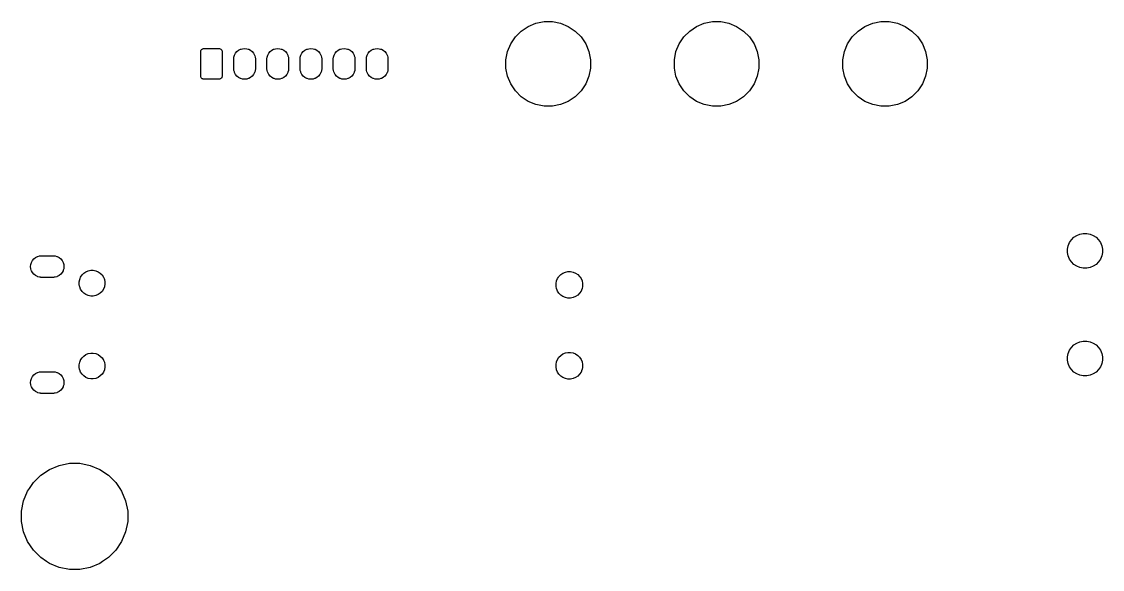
# Model space of a CAD drawing. Extents: x 0 to 140, y -76 to 0.
# Drawn here: x 0 to 65.2, y -76.2 to -43.2 of the extents above; entities that cross this region are included whole.
import ezdxf

# ---------------------------------------------------------------- set-up
doc = ezdxf.new("R2010")
doc.units = 0
doc.header["$MEASUREMENT"] = 0
doc.layers.add('BLACK', color=7, linetype='CONTINUOUS')

msp = doc.modelspace()

# ---------------------------------------------------------------- linework, layer by layer
at = {"layer": 'BLACK', "linetype": 'CONTINUOUS'}
for p, q in [((30.1238, -43.7385), (30.5416, -43.4593)), ((30.5416, -43.4593), (31.0059, -43.267)), ((30.5416, -43.4593), (30.5416, -43.4593)), ((31.0059, -43.267), (31.4987, -43.169)), ((31.4987, -43.169), (32.0013, -43.169)), ((32.0013, -43.169), (32.4941, -43.267)), ((32.4941, -43.267), (32.9583, -43.4593)), ((32.9583, -43.4593), (32.9584, -43.4593)), ((32.9584, -43.4593), (33.3762, -43.7385)), ((40.2838, -43.7385), (40.7016, -43.4593)), ((40.7016, -43.4593), (40.7017, -43.4593)), ((40.7017, -43.4593), (41.1659, -43.267)), ((41.1659, -43.267), (41.6587, -43.169)), ((41.6587, -43.169), (42.1613, -43.169)), ((42.1613, -43.169), (42.6541, -43.267)), ((42.6541, -43.267), (43.1183, -43.4593)), ((43.1183, -43.4593), (43.1184, -43.4593)), ((43.1184, -43.4593), (43.5362, -43.7385)), ((50.4438, -43.7385), (50.8616, -43.4593)), ((50.8616, -43.4593), (51.3259, -43.267)), ((50.8616, -43.4593), (50.8616, -43.4593)), ((51.3259, -43.267), (51.8187, -43.169)), ((51.8187, -43.169), (52.3213, -43.169)), ((52.3213, -43.169), (52.8141, -43.267)), ((52.8141, -43.267), (53.2783, -43.4593)), ((53.2783, -43.4593), (53.2784, -43.4593)), ((53.2784, -43.4593), (53.6962, -43.7385)), ((29.4893, -44.5116), (29.7685, -44.0938)), ((29.7685, -44.0938), (30.1238, -43.7385)), ((33.3762, -43.7385), (33.7315, -44.0938)), ((33.7315, -44.0938), (34.0107, -44.5116)), ((39.6493, -44.5116), (39.9285, -44.0938)), ((39.9285, -44.0938), (40.2838, -43.7385)), ((43.5362, -43.7385), (43.8915, -44.0938)), ((43.8915, -44.0938), (44.1707, -44.5116)), ((49.8093, -44.5116), (50.0885, -44.0938)), ((50.0885, -44.0938), (50.4438, -43.7385)), ((53.6962, -43.7385), (54.0515, -44.0938)), ((54.0515, -44.0938), (54.3307, -44.5116)), ((10.779, -44.9985), (10.7834, -44.9538)), ((10.7834, -44.9538), (10.7947, -44.9167)), ((10.7947, -44.9167), (10.8129, -44.8825)), ((10.8129, -44.8825), (10.8375, -44.8525)), ((10.8375, -44.8525), (10.8675, -44.8279)), ((10.8675, -44.8279), (10.9017, -44.8097)), ((10.9017, -44.8097), (10.9388, -44.7984)), ((10.9388, -44.7984), (10.9835, -44.794)), ((10.9835, -44.794), (11.8765, -44.794)), ((11.8765, -44.794), (11.9212, -44.7984)), ((11.9212, -44.7984), (11.9583, -44.8097)), ((11.9583, -44.8097), (11.9925, -44.8279)), ((11.9925, -44.8279), (12.0225, -44.8525)), ((12.0225, -44.8525), (12.0471, -44.8825)), ((12.0471, -44.8825), (12.0653, -44.9167)), ((12.0653, -44.9167), (12.0766, -44.9538)), ((12.0766, -44.9538), (12.081, -44.9985)), ((12.8861, -45.0816), (12.9674, -44.9824)), ((12.9674, -44.9824), (13.0666, -44.9011)), ((13.0666, -44.9011), (13.1797, -44.8406)), ((13.1797, -44.8406), (13.2216, -44.8279)), ((13.2216, -44.8279), (13.3024, -44.8034)), ((13.3024, -44.8034), (13.43, -44.7909)), ((13.43, -44.7909), (13.5576, -44.8034)), ((13.5576, -44.8034), (13.6384, -44.8279)), ((13.6384, -44.8279), (13.6803, -44.8406)), ((13.6803, -44.8406), (13.7934, -44.9011)), ((13.7934, -44.9011), (13.8926, -44.9824)), ((13.8926, -44.9824), (13.9739, -45.0816)), ((14.8861, -45.0816), (14.9674, -44.9824)), ((14.9674, -44.9824), (15.0666, -44.9011)), ((15.0666, -44.9011), (15.1797, -44.8406)), ((15.1797, -44.8406), (15.2216, -44.8279)), ((15.2216, -44.8279), (15.3024, -44.8034)), ((15.3024, -44.8034), (15.43, -44.7909)), ((15.43, -44.7909), (15.5576, -44.8034)), ((15.5576, -44.8034), (15.6384, -44.8279)), ((15.6384, -44.8279), (15.6803, -44.8406)), ((15.6803, -44.8406), (15.7934, -44.9011)), ((15.7934, -44.9011), (15.8926, -44.9824)), ((15.8926, -44.9824), (15.9739, -45.0816)), ((16.8861, -45.0816), (16.9674, -44.9824)), ((16.9674, -44.9824), (17.0666, -44.9011)), ((17.0666, -44.9011), (17.1797, -44.8406)), ((17.1797, -44.8406), (17.2216, -44.8279)), ((17.2216, -44.8279), (17.3024, -44.8034)), ((17.3024, -44.8034), (17.43, -44.7909)), ((17.43, -44.7909), (17.5576, -44.8034)), ((17.5576, -44.8034), (17.6384, -44.8279)), ((17.6384, -44.8279), (17.6803, -44.8406)), ((17.6803, -44.8406), (17.7934, -44.9011)), ((17.7934, -44.9011), (17.8926, -44.9824)), ((17.8926, -44.9824), (17.9739, -45.0816)), ((18.8861, -45.0816), (18.9674, -44.9824)), ((18.9674, -44.9824), (19.0666, -44.9011)), ((19.0666, -44.9011), (19.1797, -44.8406)), ((19.1797, -44.8406), (19.2216, -44.8279)), ((19.2216, -44.8279), (19.3024, -44.8034)), ((19.3024, -44.8034), (19.43, -44.7909)), ((19.43, -44.7909), (19.5576, -44.8034)), ((19.5576, -44.8034), (19.6384, -44.8279)), ((19.6384, -44.8279), (19.6803, -44.8406)), ((19.6803, -44.8406), (19.7934, -44.9011)), ((19.7934, -44.9011), (19.8926, -44.9824)), ((19.8926, -44.9824), (19.9739, -45.0816)), ((20.8861, -45.0816), (20.9674, -44.9824)), ((20.9674, -44.9824), (21.0666, -44.9011)), ((21.0666, -44.9011), (21.1797, -44.8406)), ((21.1797, -44.8406), (21.2216, -44.8279)), ((21.2216, -44.8279), (21.3024, -44.8034)), ((21.3024, -44.8034), (21.43, -44.7909)), ((21.43, -44.7909), (21.5576, -44.8034)), ((21.5576, -44.8034), (21.6384, -44.8279)), ((21.6384, -44.8279), (21.6803, -44.8406)), ((21.6803, -44.8406), (21.7934, -44.9011)), ((21.7934, -44.9011), (21.8926, -44.9824)), ((21.8926, -44.9824), (21.9739, -45.0816)), ((29.199, -45.4687), (29.297, -44.9759)), ((29.297, -44.9759), (29.4893, -44.5116)), ((29.4893, -44.5116), (29.4893, -44.5116)), ((34.0107, -44.5116), (34.0107, -44.5116)), ((34.0107, -44.5116), (34.203, -44.9759)), ((34.203, -44.9759), (34.301, -45.4687)), ((39.359, -45.4687), (39.457, -44.9759)), ((39.457, -44.9759), (39.6493, -44.5116)), ((39.6493, -44.5116), (39.6493, -44.5116)), ((44.1707, -44.5116), (44.1707, -44.5116)), ((44.1707, -44.5116), (44.363, -44.9759)), ((44.363, -44.9759), (44.461, -45.4687)), ((49.519, -45.4687), (49.617, -44.9759)), ((49.617, -44.9759), (49.8093, -44.5116)), ((49.8093, -44.5116), (49.8093, -44.5116)), ((54.3307, -44.5116), (54.3307, -44.5116)), ((54.3307, -44.5116), (54.523, -44.9759)), ((54.523, -44.9759), (54.621, -45.4687)), ((10.779, -46.4415), (10.779, -44.9985)), ((12.081, -44.9985), (12.081, -46.4415)), ((12.779, -45.413), (12.7884, -45.3174)), ((12.779, -46.027), (12.779, -45.413)), ((12.7884, -45.3174), (12.8256, -45.1947)), ((12.8256, -45.1947), (12.8861, -45.0816)), ((12.8256, -45.1947), (12.8256, -45.1947)), ((13.9739, -45.0816), (14.0344, -45.1947)), ((14.0344, -45.1947), (14.044, -45.2266)), ((14.044, -45.2266), (14.0716, -45.3174)), ((14.0716, -45.3174), (14.081, -45.413)), ((14.081, -45.413), (14.081, -46.027)), ((14.779, -45.413), (14.7884, -45.3174)), ((14.779, -46.027), (14.779, -45.413)), ((14.7884, -45.3174), (14.8256, -45.1947)), ((14.8256, -45.1947), (14.8861, -45.0816)), ((14.8256, -45.1947), (14.8256, -45.1947)), ((15.9739, -45.0816), (16.0344, -45.1947)), ((16.0344, -45.1947), (16.044, -45.2266)), ((16.044, -45.2266), (16.0716, -45.3174)), ((16.0716, -45.3174), (16.081, -45.413)), ((16.081, -45.413), (16.081, -46.027)), ((16.779, -45.413), (16.7884, -45.3174)), ((16.779, -46.027), (16.779, -45.413)), ((16.7884, -45.3174), (16.8256, -45.1947)), ((16.8256, -45.1947), (16.8861, -45.0816)), ((16.8256, -45.1947), (16.8256, -45.1947)), ((17.9739, -45.0816), (18.0344, -45.1947)), ((18.0344, -45.1947), (18.044, -45.2266)), ((18.044, -45.2266), (18.0716, -45.3174)), ((18.0716, -45.3174), (18.081, -45.413)), ((18.081, -45.413), (18.081, -46.027)), ((18.779, -45.413), (18.7884, -45.3174)), ((18.779, -46.027), (18.779, -45.413)), ((18.7884, -45.3174), (18.8256, -45.1947)), ((18.8256, -45.1947), (18.8861, -45.0816)), ((18.8256, -45.1947), (18.8256, -45.1947)), ((19.9739, -45.0816), (20.0344, -45.1947)), ((20.0344, -45.1947), (20.044, -45.2266)), ((20.044, -45.2266), (20.0716, -45.3174)), ((20.0716, -45.3174), (20.081, -45.413)), ((20.081, -45.413), (20.081, -46.027)), ((20.779, -45.413), (20.7884, -45.3174)), ((20.779, -46.027), (20.779, -45.413)), ((20.7884, -45.3174), (20.8256, -45.1947)), ((20.8256, -45.1947), (20.8861, -45.0816)), ((20.8256, -45.1947), (20.8256, -45.1947)), ((21.9739, -45.0816), (22.0344, -45.1947)), ((22.0344, -45.1947), (22.044, -45.2266)), ((22.044, -45.2266), (22.0716, -45.3174)), ((22.0716, -45.3174), (22.081, -45.413)), ((22.081, -45.413), (22.081, -46.027)), ((29.199, -45.9713), (29.199, -45.4687)), ((34.301, -45.4687), (34.301, -45.9713)), ((39.359, -45.9713), (39.359, -45.4687)), ((44.461, -45.4687), (44.461, -45.9713)), ((49.519, -45.9713), (49.519, -45.4687)), ((54.621, -45.4687), (54.621, -45.9713)), ((12.7884, -46.1226), (12.779, -46.027)), ((12.8132, -46.2044), (12.7884, -46.1226)), ((12.8256, -46.2453), (12.8132, -46.2044)), ((12.8861, -46.3584), (12.8256, -46.2453)), ((12.8256, -46.2453), (12.8256, -46.2453)), ((14.0344, -46.2453), (13.9739, -46.3584)), ((14.044, -46.2134), (14.0344, -46.2453)), ((14.0716, -46.1226), (14.044, -46.2134)), ((14.081, -46.027), (14.0716, -46.1226)), ((14.7884, -46.1226), (14.779, -46.027)), ((14.8132, -46.2044), (14.7884, -46.1226)), ((14.8256, -46.2453), (14.8132, -46.2044)), ((14.8861, -46.3584), (14.8256, -46.2453)), ((14.8256, -46.2453), (14.8256, -46.2453)), ((16.0344, -46.2453), (15.9739, -46.3584)), ((16.044, -46.2134), (16.0344, -46.2453)), ((16.0716, -46.1226), (16.044, -46.2134)), ((16.081, -46.027), (16.0716, -46.1226)), ((16.7884, -46.1226), (16.779, -46.027)), ((16.8132, -46.2044), (16.7884, -46.1226)), ((16.8256, -46.2453), (16.8132, -46.2044)), ((16.8861, -46.3584), (16.8256, -46.2453)), ((16.8256, -46.2453), (16.8256, -46.2453)), ((18.0344, -46.2453), (17.9739, -46.3584)), ((18.044, -46.2134), (18.0344, -46.2453)), ((18.0716, -46.1226), (18.044, -46.2134)), ((18.081, -46.027), (18.0716, -46.1226)), ((18.7884, -46.1226), (18.779, -46.027)), ((18.8132, -46.2044), (18.7884, -46.1226)), ((18.8256, -46.2453), (18.8132, -46.2044)), ((18.8861, -46.3584), (18.8256, -46.2453)), ((18.8256, -46.2453), (18.8256, -46.2453)), ((20.0344, -46.2453), (19.9739, -46.3584)), ((20.044, -46.2134), (20.0344, -46.2453)), ((20.0716, -46.1226), (20.044, -46.2134)), ((20.081, -46.027), (20.0716, -46.1226)), ((20.7884, -46.1226), (20.779, -46.027)), ((20.8132, -46.2044), (20.7884, -46.1226)), ((20.8256, -46.2453), (20.8132, -46.2044)), ((20.8861, -46.3584), (20.8256, -46.2453)), ((20.8256, -46.2453), (20.8256, -46.2453)), ((22.0344, -46.2453), (21.9739, -46.3584)), ((22.044, -46.2134), (22.0344, -46.2453)), ((22.0716, -46.1226), (22.044, -46.2134)), ((22.081, -46.027), (22.0716, -46.1226)), ((29.297, -46.4641), (29.199, -45.9713)), ((34.301, -45.9713), (34.203, -46.4641)), ((39.457, -46.4641), (39.359, -45.9713)), ((44.461, -45.9713), (44.363, -46.4641)), ((49.617, -46.4641), (49.519, -45.9713)), ((54.621, -45.9713), (54.523, -46.4641)), ((10.7834, -46.4862), (10.779, -46.4415)), ((10.7947, -46.5233), (10.7834, -46.4862)), ((10.8129, -46.5575), (10.7947, -46.5233)), ((10.8375, -46.5875), (10.8129, -46.5575)), ((10.8675, -46.6121), (10.8375, -46.5875)), ((10.9017, -46.6303), (10.8675, -46.6121)), ((10.9388, -46.6416), (10.9017, -46.6303)), ((10.9835, -46.646), (10.9388, -46.6416)), ((11.8765, -46.646), (10.9835, -46.646)), ((11.9212, -46.6416), (11.8765, -46.646)), ((11.9583, -46.6303), (11.9212, -46.6416)), ((11.9925, -46.6121), (11.9583, -46.6303)), ((12.0225, -46.5875), (11.9925, -46.6121)), ((12.0471, -46.5575), (12.0225, -46.5875)), ((12.0653, -46.5233), (12.0471, -46.5575)), ((12.0766, -46.4862), (12.0653, -46.5233)), ((12.081, -46.4415), (12.0766, -46.4862)), ((12.9674, -46.4576), (12.8861, -46.3584)), ((12.8861, -46.3584), (12.8861, -46.3584)), ((13.0666, -46.5389), (12.9674, -46.4576)), ((13.1797, -46.5994), (13.0666, -46.5389)), ((13.2116, -46.609), (13.1797, -46.5994)), ((13.3024, -46.6366), (13.2116, -46.609)), ((13.43, -46.6491), (13.3024, -46.6366)), ((13.5576, -46.6366), (13.43, -46.6491)), ((13.6484, -46.609), (13.5576, -46.6366)), ((13.6803, -46.5994), (13.6484, -46.609)), ((13.7934, -46.5389), (13.6803, -46.5994)), ((13.8926, -46.4576), (13.7934, -46.5389)), ((13.9739, -46.3584), (13.8926, -46.4576)), ((14.9674, -46.4576), (14.8861, -46.3584)), ((14.8861, -46.3584), (14.8861, -46.3584)), ((15.0666, -46.5389), (14.9674, -46.4576)), ((15.1797, -46.5994), (15.0666, -46.5389)), ((15.2116, -46.609), (15.1797, -46.5994)), ((15.3024, -46.6366), (15.2116, -46.609)), ((15.43, -46.6491), (15.3024, -46.6366)), ((15.5576, -46.6366), (15.43, -46.6491)), ((15.6484, -46.609), (15.5576, -46.6366)), ((15.6803, -46.5994), (15.6484, -46.609)), ((15.7934, -46.5389), (15.6803, -46.5994)), ((15.8926, -46.4576), (15.7934, -46.5389)), ((15.9739, -46.3584), (15.8926, -46.4576)), ((16.9674, -46.4576), (16.8861, -46.3584)), ((16.8861, -46.3584), (16.8861, -46.3584)), ((17.0666, -46.5389), (16.9674, -46.4576)), ((17.1797, -46.5994), (17.0666, -46.5389)), ((17.2116, -46.609), (17.1797, -46.5994)), ((17.3024, -46.6366), (17.2116, -46.609)), ((17.43, -46.6491), (17.3024, -46.6366)), ((17.5576, -46.6366), (17.43, -46.6491)), ((17.6484, -46.609), (17.5576, -46.6366)), ((17.6803, -46.5994), (17.6484, -46.609)), ((17.7934, -46.5389), (17.6803, -46.5994)), ((17.8926, -46.4576), (17.7934, -46.5389)), ((17.9739, -46.3584), (17.8926, -46.4576)), ((18.9674, -46.4576), (18.8861, -46.3584)), ((18.8861, -46.3584), (18.8861, -46.3584)), ((19.0666, -46.5389), (18.9674, -46.4576)), ((19.1797, -46.5994), (19.0666, -46.5389)), ((19.2116, -46.609), (19.1797, -46.5994)), ((19.3024, -46.6366), (19.2116, -46.609)), ((19.43, -46.6491), (19.3024, -46.6366)), ((19.5576, -46.6366), (19.43, -46.6491)), ((19.6484, -46.609), (19.5576, -46.6366)), ((19.6803, -46.5994), (19.6484, -46.609)), ((19.7934, -46.5389), (19.6803, -46.5994)), ((19.8926, -46.4576), (19.7934, -46.5389)), ((19.9739, -46.3584), (19.8926, -46.4576)), ((20.9674, -46.4576), (20.8861, -46.3584)), ((20.8861, -46.3584), (20.8861, -46.3584)), ((21.0666, -46.5389), (20.9674, -46.4576)), ((21.1797, -46.5994), (21.0666, -46.5389)), ((21.2116, -46.609), (21.1797, -46.5994)), ((21.3024, -46.6366), (21.2116, -46.609)), ((21.43, -46.6491), (21.3024, -46.6366)), ((21.5576, -46.6366), (21.43, -46.6491)), ((21.6484, -46.609), (21.5576, -46.6366)), ((21.6803, -46.5994), (21.6484, -46.609)), ((21.7934, -46.5389), (21.6803, -46.5994)), ((21.8926, -46.4576), (21.7934, -46.5389)), ((21.9739, -46.3584), (21.8926, -46.4576)), ((29.4893, -46.9283), (29.297, -46.4641)), ((29.4893, -46.9284), (29.4893, -46.9283)), ((29.7685, -47.3462), (29.4893, -46.9284)), ((34.0107, -46.9284), (33.7315, -47.3462)), ((34.203, -46.4641), (34.0107, -46.9283)), ((34.0107, -46.9283), (34.0107, -46.9284)), ((39.6493, -46.9283), (39.457, -46.4641)), ((39.6493, -46.9284), (39.6493, -46.9283)), ((39.9285, -47.3462), (39.6493, -46.9284)), ((44.1707, -46.9284), (43.8915, -47.3462)), ((44.363, -46.4641), (44.1707, -46.9283)), ((44.1707, -46.9283), (44.1707, -46.9284)), ((49.8093, -46.9283), (49.617, -46.4641)), ((49.8093, -46.9284), (49.8093, -46.9283)), ((50.0885, -47.3462), (49.8093, -46.9284)), ((54.3307, -46.9284), (54.0515, -47.3462)), ((54.523, -46.4641), (54.3307, -46.9283)), ((54.3307, -46.9283), (54.3307, -46.9284)), ((30.1238, -47.7015), (29.7685, -47.3462)), ((33.7315, -47.3462), (33.3762, -47.7015)), ((40.2838, -47.7015), (39.9285, -47.3462)), ((43.8915, -47.3462), (43.5362, -47.7015)), ((50.4438, -47.7015), (50.0885, -47.3462)), ((54.0515, -47.3462), (53.6962, -47.7015)), ((30.5416, -47.9807), (30.1238, -47.7015)), ((31.0059, -48.173), (30.5416, -47.9807)), ((30.5416, -47.9807), (30.5416, -47.9807)), ((30.5416, -47.9807), (30.5416, -47.9807)), ((31.4987, -48.271), (31.0059, -48.173)), ((32.4941, -48.173), (32.0013, -48.271)), ((32.9583, -47.9807), (32.4941, -48.173)), ((32.9584, -47.9807), (32.9583, -47.9807)), ((33.3762, -47.7015), (32.9584, -47.9807)), ((32.9584, -47.9807), (32.9584, -47.9807)), ((40.7016, -47.9807), (40.2838, -47.7015)), ((40.7017, -47.9807), (40.7016, -47.9807)), ((40.7016, -47.9807), (40.7016, -47.9807)), ((41.1659, -48.173), (40.7017, -47.9807)), ((41.6587, -48.271), (41.1659, -48.173)), ((42.6541, -48.173), (42.1613, -48.271)), ((43.1183, -47.9807), (42.6541, -48.173)), ((43.1184, -47.9807), (43.1183, -47.9807)), ((43.5362, -47.7015), (43.1184, -47.9807)), ((43.1184, -47.9807), (43.1184, -47.9807)), ((50.8616, -47.9807), (50.4438, -47.7015)), ((51.3259, -48.173), (50.8616, -47.9807)), ((50.8616, -47.9807), (50.8616, -47.9807)), ((50.8616, -47.9807), (50.8616, -47.9807)), ((51.8187, -48.271), (51.3259, -48.173)), ((52.8141, -48.173), (52.3213, -48.271)), ((53.2783, -47.9807), (52.8141, -48.173)), ((53.2784, -47.9807), (53.2783, -47.9807)), ((53.6962, -47.7015), (53.2784, -47.9807)), ((53.2784, -47.9807), (53.2784, -47.9807)), ((32.0013, -48.271), (31.4987, -48.271)), ((42.1613, -48.271), (41.6587, -48.271)), ((52.3213, -48.271), (51.8187, -48.271)), ((63.465, -56.1836), (63.6372, -56.0686)), ((63.6372, -56.0686), (63.8284, -55.9894)), ((63.6372, -56.0686), (63.6372, -56.0686)), ((63.8284, -55.9894), (64.0315, -55.949)), ((64.0315, -55.949), (64.2385, -55.949)), ((64.2385, -55.949), (64.4416, -55.9894)), ((64.4416, -55.9894), (64.6328, -56.0686)), ((64.6328, -56.0686), (64.6328, -56.0686)), ((64.6328, -56.0686), (64.805, -56.1836)), ((63.084, -56.8965), (63.1244, -56.6934)), ((63.1244, -56.6934), (63.2036, -56.5022)), ((63.2036, -56.5022), (63.3186, -56.33)), ((63.3186, -56.33), (63.465, -56.1836)), ((64.805, -56.1836), (64.9514, -56.33)), ((64.9514, -56.33), (65.0664, -56.5022)), ((65.0664, -56.5022), (65.1456, -56.6934)), ((65.1456, -56.6934), (65.186, -56.8965)), ((0.81058, -57.4081), (0.92366, -57.3476)), ((0.92366, -57.3476), (0.9556, -57.338)), ((0.9556, -57.338), (1.04638, -57.3104)), ((1.04638, -57.3104), (1.11014, -57.3041)), ((1.11014, -57.3041), (1.14203, -57.301)), ((1.14203, -57.301), (1.90597, -57.301)), ((1.90597, -57.301), (1.93785, -57.3041)), ((1.93785, -57.3041), (2.00162, -57.3104)), ((2.00162, -57.3104), (2.0924, -57.338)), ((2.0924, -57.338), (2.12434, -57.3476)), ((2.12434, -57.3476), (2.23742, -57.4081)), ((63.084, -57.1035), (63.084, -56.8965)), ((63.1244, -57.3066), (63.084, -57.1035)), ((63.2036, -57.4978), (63.1244, -57.3066)), ((65.1456, -57.3066), (65.0664, -57.4978)), ((65.186, -57.1035), (65.1456, -57.3066)), ((65.186, -56.8965), (65.186, -57.1035)), ((0.51985, -57.952), (0.53242, -57.8244)), ((0.53242, -58.0796), (0.51985, -57.952)), ((0.53242, -57.8244), (0.56964, -57.7017)), ((0.56964, -57.7017), (0.56965, -57.7017)), ((0.56965, -57.7017), (0.63009, -57.5886)), ((0.63009, -57.5886), (0.71145, -57.4894)), ((0.71145, -57.4894), (0.81058, -57.4081)), ((2.23742, -57.4081), (2.33655, -57.4894)), ((2.33655, -57.4894), (2.41791, -57.5886)), ((2.41791, -57.5886), (2.47835, -57.7017)), ((2.47835, -57.7017), (2.47836, -57.7017)), ((2.47836, -57.7017), (2.51558, -57.8244)), ((2.51558, -57.8244), (2.52815, -57.952)), ((2.52815, -57.952), (2.51558, -58.0796)), ((63.3186, -57.67), (63.2036, -57.4978)), ((63.2036, -57.4978), (63.2036, -57.4978)), ((63.465, -57.8164), (63.3186, -57.67)), ((63.6372, -57.9314), (63.465, -57.8164)), ((63.8284, -58.0106), (63.6372, -57.9314)), ((63.6372, -57.9314), (63.6372, -57.9314)), ((63.6372, -57.9314), (63.6372, -57.9314)), ((64.0315, -58.051), (63.8284, -58.0106)), ((64.4416, -58.0106), (64.2385, -58.051)), ((64.6328, -57.9314), (64.4416, -58.0106)), ((64.805, -57.8164), (64.6328, -57.9314)), ((64.6328, -57.9314), (64.6328, -57.9314)), ((64.6328, -57.9314), (64.6328, -57.9314)), ((64.9514, -57.67), (64.805, -57.8164)), ((65.0664, -57.4978), (64.9514, -57.67)), ((65.0664, -57.4978), (65.0664, -57.4978)), ((0.55996, -58.1704), (0.53242, -58.0796)), ((0.56965, -58.2023), (0.55996, -58.1704)), ((0.63009, -58.3154), (0.56965, -58.2023)), ((0.71145, -58.4146), (0.63009, -58.3154)), ((0.81058, -58.4959), (0.71145, -58.4146)), ((0.92366, -58.5564), (0.81058, -58.4959)), ((0.9556, -58.566), (0.92366, -58.5564)), ((1.04638, -58.5936), (0.9556, -58.566)), ((1.11014, -58.5999), (1.04638, -58.5936)), ((1.14203, -58.603), (1.11014, -58.5999)), ((1.90597, -58.603), (1.14203, -58.603)), ((1.93785, -58.5999), (1.90597, -58.603)), ((2.00162, -58.5936), (1.93785, -58.5999)), ((2.0924, -58.566), (2.00162, -58.5936)), ((2.12434, -58.5564), (2.0924, -58.566)), ((2.23742, -58.4959), (2.12434, -58.5564)), ((2.33655, -58.4146), (2.23742, -58.4959)), ((2.41791, -58.3154), (2.33655, -58.4146)), ((2.47835, -58.2023), (2.41791, -58.3154)), ((2.48804, -58.1704), (2.47835, -58.2023)), ((2.51558, -58.0796), (2.48804, -58.1704)), ((3.47782, -58.7257), (3.49856, -58.6756)), ((3.49856, -58.6756), (3.53632, -58.5844)), ((3.53632, -58.5844), (3.62124, -58.4573)), ((3.53632, -58.5844), (3.53632, -58.5844)), ((3.62124, -58.4573), (3.72933, -58.3492)), ((3.72933, -58.3492), (3.85642, -58.2643)), ((3.85642, -58.2643), (3.85643, -58.2643)), ((3.85643, -58.2643), (3.99765, -58.2058)), ((3.99765, -58.2058), (4.14757, -58.176)), ((3.99765, -58.2058), (3.99765, -58.2058)), ((3.99765, -58.2058), (3.99765, -58.2058)), ((4.14757, -58.176), (4.30043, -58.176)), ((4.30043, -58.176), (4.45035, -58.2058)), ((4.45035, -58.2058), (4.45035, -58.2058)), ((4.45035, -58.2058), (4.45035, -58.2058)), ((4.45035, -58.2058), (4.59157, -58.2643)), ((4.59157, -58.2643), (4.59158, -58.2643)), ((4.59158, -58.2643), (4.71867, -58.3492)), ((4.71867, -58.3492), (4.82676, -58.4573)), ((4.82676, -58.4573), (4.91168, -58.5844)), ((4.91168, -58.5844), (4.91168, -58.5844)), ((4.91168, -58.5844), (4.94944, -58.6756)), ((4.94944, -58.6756), (4.97018, -58.7257)), ((32.2498, -58.8214), (32.3102, -58.6756)), ((32.3102, -58.6756), (32.365, -58.5936)), ((32.365, -58.5936), (32.3978, -58.5444)), ((32.3978, -58.5444), (32.5094, -58.4328)), ((32.5094, -58.4328), (32.6406, -58.3452)), ((32.6406, -58.3452), (32.7864, -58.2848)), ((32.6406, -58.3452), (32.6406, -58.3452)), ((32.7864, -58.2848), (32.9411, -58.254)), ((32.9411, -58.254), (33.0989, -58.254)), ((33.0989, -58.254), (33.2536, -58.2848)), ((33.2536, -58.2848), (33.3994, -58.3452)), ((33.3994, -58.3452), (33.3994, -58.3452)), ((33.3994, -58.3452), (33.5306, -58.4328)), ((33.5306, -58.4328), (33.6422, -58.5444)), ((33.6422, -58.5444), (33.675, -58.5936)), ((33.675, -58.5936), (33.7298, -58.6756)), ((33.7298, -58.6756), (33.7902, -58.8214)), ((64.2385, -58.051), (64.0315, -58.051)), ((3.448, -58.8756), (3.47782, -58.7257)), ((3.448, -59.0284), (3.448, -58.8756)), ((3.46898, -59.1339), (3.448, -59.0284)), ((3.47782, -59.1784), (3.46898, -59.1339)), ((3.53632, -59.3196), (3.47782, -59.1784)), ((3.62124, -59.4467), (3.53632, -59.3196)), ((3.53632, -59.3196), (3.53632, -59.3196)), ((4.91168, -59.3196), (4.82676, -59.4467)), ((4.97018, -59.1784), (4.91168, -59.3196)), ((4.91168, -59.3196), (4.91168, -59.3196)), ((4.97018, -58.7257), (5, -58.8756)), ((4.97902, -59.1339), (4.97018, -59.1784)), ((5, -59.0284), (4.97902, -59.1339)), ((5, -58.8756), (5, -59.0284)), ((32.219, -58.9761), (32.2498, -58.8214)), ((32.219, -59.1339), (32.219, -58.9761)), ((32.2498, -59.2886), (32.219, -59.1339)), ((32.2626, -59.3196), (32.2498, -59.2886)), ((32.3102, -59.4344), (32.2626, -59.3196)), ((33.7774, -59.3196), (33.7298, -59.4344)), ((33.7902, -59.2886), (33.7774, -59.3196)), ((33.7902, -58.8214), (33.821, -58.9761)), ((33.821, -59.1339), (33.7902, -59.2886)), ((33.821, -58.9761), (33.821, -59.1339)), ((3.72933, -59.5548), (3.62124, -59.4467)), ((3.85642, -59.6397), (3.72933, -59.5548)), ((3.85643, -59.6397), (3.85642, -59.6397)), ((3.99765, -59.6982), (3.85643, -59.6397)), ((4.14757, -59.728), (3.99765, -59.6982)), ((3.99765, -59.6982), (3.99765, -59.6982)), ((3.99765, -59.6982), (3.99765, -59.6982)), ((4.30043, -59.728), (4.14757, -59.728)), ((4.45035, -59.6982), (4.30043, -59.728)), ((4.59157, -59.6397), (4.45035, -59.6982)), ((4.45035, -59.6982), (4.45035, -59.6982)), ((4.45035, -59.6982), (4.45035, -59.6982)), ((4.59158, -59.6397), (4.59157, -59.6397)), ((4.71867, -59.5548), (4.59158, -59.6397)), ((4.82676, -59.4467), (4.71867, -59.5548)), ((32.3978, -59.5656), (32.3102, -59.4344)), ((32.5094, -59.6772), (32.3978, -59.5656)), ((32.6406, -59.7648), (32.5094, -59.6772)), ((32.7864, -59.8252), (32.6406, -59.7648)), ((32.6406, -59.7648), (32.6406, -59.7648)), ((32.6406, -59.7648), (32.6406, -59.7648)), ((32.9411, -59.856), (32.7864, -59.8252)), ((33.0989, -59.856), (32.9411, -59.856)), ((33.2536, -59.8252), (33.0989, -59.856)), ((33.3994, -59.7648), (33.2536, -59.8252)), ((33.5306, -59.6772), (33.3994, -59.7648)), ((33.3994, -59.7648), (33.3994, -59.7648)), ((33.3994, -59.7648), (33.3994, -59.7648)), ((33.6422, -59.5656), (33.5306, -59.6772)), ((33.7298, -59.4344), (33.6422, -59.5656)), ((63.465, -62.6836), (63.6372, -62.5686)), ((63.6372, -62.5686), (63.8284, -62.4894)), ((63.6372, -62.5686), (63.6372, -62.5686)), ((63.8284, -62.4894), (64.0315, -62.449)), ((64.0315, -62.449), (64.2385, -62.449)), ((64.2385, -62.449), (64.4416, -62.4894)), ((64.4416, -62.4894), (64.6328, -62.5686)), ((64.6328, -62.5686), (64.6328, -62.5686)), ((64.6328, -62.5686), (64.805, -62.6836)), ((3.85643, -63.2643), (3.99765, -63.2058)), ((3.99765, -63.2058), (4.14757, -63.176)), ((3.99765, -63.2058), (3.99765, -63.2058)), ((3.99765, -63.2058), (3.99765, -63.2058)), ((4.14757, -63.176), (4.30043, -63.176)), ((4.30043, -63.176), (4.45035, -63.2058)), ((4.45035, -63.2058), (4.45035, -63.2058)), ((4.45035, -63.2058), (4.45035, -63.2058)), ((4.45035, -63.2058), (4.59157, -63.2643)), ((32.5094, -63.3128), (32.6406, -63.2252)), ((32.6406, -63.2252), (32.7864, -63.1648)), ((32.6406, -63.2252), (32.6406, -63.2252)), ((32.7864, -63.1648), (32.9411, -63.134)), ((32.9411, -63.134), (33.0989, -63.134)), ((33.0989, -63.134), (33.2536, -63.1648)), ((33.2536, -63.1648), (33.3994, -63.2252)), ((33.3994, -63.2252), (33.3994, -63.2252)), ((33.3994, -63.2252), (33.5306, -63.3128)), ((63.084, -63.3965), (63.1244, -63.1934)), ((63.1244, -63.1934), (63.2036, -63.0022)), ((63.2036, -63.0022), (63.3186, -62.83)), ((63.3186, -62.83), (63.465, -62.6836)), ((64.805, -62.6836), (64.9514, -62.83)), ((64.9514, -62.83), (65.0664, -63.0022)), ((65.0664, -63.0022), (65.1456, -63.1934)), ((65.1456, -63.1934), (65.186, -63.3965)), ((3.448, -63.8756), (3.47782, -63.7257)), ((3.448, -64.0284), (3.448, -63.8756)), ((3.47782, -63.7257), (3.52841, -63.6035)), ((3.52841, -63.6035), (3.53632, -63.5844)), ((3.53632, -63.5844), (3.55559, -63.5556)), ((3.55559, -63.5556), (3.62124, -63.4573)), ((3.62124, -63.4573), (3.72933, -63.3492)), ((3.72933, -63.3492), (3.85642, -63.2643)), ((3.85642, -63.2643), (3.85643, -63.2643)), ((4.59157, -63.2643), (4.59158, -63.2643)), ((4.59158, -63.2643), (4.71867, -63.3492)), ((4.71867, -63.3492), (4.82676, -63.4573)), ((4.82676, -63.4573), (4.89241, -63.5556)), ((4.89241, -63.5556), (4.91168, -63.5844)), ((4.91168, -63.5844), (4.91959, -63.6035)), ((4.91959, -63.6035), (4.97018, -63.7257)), ((4.97018, -63.7257), (5, -63.8756)), ((5, -63.8756), (5, -64.0284)), ((32.219, -63.8561), (32.2498, -63.7014)), ((32.219, -64.0139), (32.219, -63.8561)), ((32.2498, -63.7014), (32.3102, -63.5556)), ((32.3102, -63.5556), (32.3978, -63.4244)), ((32.3102, -63.5556), (32.3102, -63.5556)), ((32.3978, -63.4244), (32.5094, -63.3128)), ((33.5306, -63.3128), (33.6422, -63.4244)), ((33.6422, -63.4244), (33.7298, -63.5556)), ((33.7298, -63.5556), (33.7298, -63.5556)), ((33.7298, -63.5556), (33.7902, -63.7014)), ((33.7902, -63.7014), (33.821, -63.8561)), ((33.821, -63.8561), (33.821, -64.0139)), ((63.084, -63.6035), (63.084, -63.3965)), ((63.1244, -63.8066), (63.084, -63.6035)), ((63.1449, -63.8561), (63.1244, -63.8066)), ((63.2036, -63.9978), (63.1449, -63.8561)), ((65.1251, -63.8561), (65.0664, -63.9978)), ((65.1456, -63.8066), (65.1251, -63.8561)), ((65.186, -63.6035), (65.1456, -63.8066)), ((65.186, -63.3965), (65.186, -63.6035)), ((0.63009, -64.5886), (0.71145, -64.4894)), ((0.71145, -64.4894), (0.81058, -64.4081)), ((0.81058, -64.4081), (0.92366, -64.3476)), ((0.92366, -64.3476), (0.9556, -64.338)), ((0.9556, -64.338), (1.04638, -64.3104)), ((1.04638, -64.3104), (1.11014, -64.3041)), ((1.11014, -64.3041), (1.14203, -64.301)), ((1.14203, -64.301), (1.90597, -64.301)), ((1.90597, -64.301), (1.93785, -64.3041)), ((1.93785, -64.3041), (2.00162, -64.3104)), ((2.00162, -64.3104), (2.0924, -64.338)), ((2.0924, -64.338), (2.12434, -64.3476)), ((2.12434, -64.3476), (2.23742, -64.4081)), ((2.23742, -64.4081), (2.33655, -64.4894)), ((2.33655, -64.4894), (2.41791, -64.5886)), ((3.47615, -64.17), (3.448, -64.0284)), ((3.47782, -64.1784), (3.47615, -64.17)), ((3.53632, -64.3196), (3.47782, -64.1784)), ((3.62124, -64.4467), (3.53632, -64.3196)), ((3.53632, -64.3196), (3.53632, -64.3196)), ((3.72933, -64.5548), (3.62124, -64.4467)), ((3.85642, -64.6397), (3.72933, -64.5548)), ((4.71867, -64.5548), (4.59158, -64.6397)), ((4.82676, -64.4467), (4.71867, -64.5548)), ((4.91168, -64.3196), (4.82676, -64.4467)), ((4.97018, -64.1784), (4.91168, -64.3196)), ((4.91168, -64.3196), (4.91168, -64.3196)), ((4.97185, -64.17), (4.97018, -64.1784)), ((5, -64.0284), (4.97185, -64.17)), ((32.2498, -64.1686), (32.219, -64.0139)), ((32.2538, -64.1784), (32.2498, -64.1686)), ((32.3102, -64.3144), (32.2538, -64.1784)), ((32.3978, -64.4456), (32.3102, -64.3144)), ((32.5094, -64.5572), (32.3978, -64.4456)), ((32.6406, -64.6448), (32.5094, -64.5572)), ((33.5306, -64.5572), (33.3994, -64.6448)), ((33.6422, -64.4456), (33.5306, -64.5572)), ((33.7298, -64.3144), (33.6422, -64.4456)), ((33.7862, -64.1784), (33.7298, -64.3144)), ((33.7902, -64.1686), (33.7862, -64.1784)), ((33.821, -64.0139), (33.7902, -64.1686)), ((63.3186, -64.17), (63.2036, -63.9978)), ((63.465, -64.3164), (63.3186, -64.17)), ((63.6372, -64.4314), (63.465, -64.3164)), ((63.8284, -64.5106), (63.6372, -64.4314)), ((63.6372, -64.4314), (63.6372, -64.4314)), ((63.6372, -64.4314), (63.6372, -64.4314)), ((64.0315, -64.551), (63.8284, -64.5106)), ((64.2385, -64.551), (64.0315, -64.551)), ((64.4416, -64.5106), (64.2385, -64.551)), ((64.6328, -64.4314), (64.4416, -64.5106)), ((64.805, -64.3164), (64.6328, -64.4314)), ((64.6328, -64.4314), (64.6328, -64.4314)), ((64.6328, -64.4314), (64.6328, -64.4314)), ((64.9514, -64.17), (64.805, -64.3164)), ((65.0664, -63.9978), (64.9514, -64.17)), ((0.51985, -64.952), (0.53242, -64.8244)), ((0.53242, -65.0796), (0.51985, -64.952)), ((0.53242, -64.8244), (0.56964, -64.7017)), ((0.55996, -65.1704), (0.53242, -65.0796)), ((0.56965, -65.2023), (0.55996, -65.1704)), ((0.56964, -64.7017), (0.56965, -64.7017)), ((0.56965, -64.7017), (0.63009, -64.5886)), ((0.63009, -65.3154), (0.56965, -65.2023)), ((2.41791, -64.5886), (2.47835, -64.7017)), ((2.47835, -65.2023), (2.41791, -65.3154)), ((2.47835, -64.7017), (2.47836, -64.7017)), ((2.48804, -65.1704), (2.47835, -65.2023)), ((2.47836, -64.7017), (2.51558, -64.8244)), ((2.51558, -65.0796), (2.48804, -65.1704)), ((2.51558, -64.8244), (2.52815, -64.952)), ((2.52815, -64.952), (2.51558, -65.0796)), ((3.85643, -64.6397), (3.85642, -64.6397)), ((3.99765, -64.6982), (3.85643, -64.6397)), ((4.14757, -64.728), (3.99765, -64.6982)), ((3.99765, -64.6982), (3.99765, -64.6982)), ((3.99765, -64.6982), (3.99765, -64.6982)), ((4.30043, -64.728), (4.14757, -64.728)), ((4.45035, -64.6982), (4.30043, -64.728)), ((4.59157, -64.6397), (4.45035, -64.6982)), ((4.45035, -64.6982), (4.45035, -64.6982)), ((4.45035, -64.6982), (4.45035, -64.6982)), ((4.59158, -64.6397), (4.59157, -64.6397)), ((32.7864, -64.7052), (32.6406, -64.6448)), ((32.6406, -64.6448), (32.6406, -64.6448)), ((32.6406, -64.6448), (32.6406, -64.6448)), ((32.9411, -64.736), (32.7864, -64.7052)), ((33.0989, -64.736), (32.9411, -64.736)), ((33.2536, -64.7052), (33.0989, -64.736)), ((33.3994, -64.6448), (33.2536, -64.7052)), ((33.3994, -64.6448), (33.3994, -64.6448)), ((33.3994, -64.6448), (33.3994, -64.6448)), ((0.71145, -65.4146), (0.63009, -65.3154)), ((0.81058, -65.4959), (0.71145, -65.4146)), ((0.92366, -65.5564), (0.81058, -65.4959)), ((0.9556, -65.566), (0.92366, -65.5564)), ((1.04638, -65.5936), (0.9556, -65.566)), ((1.11014, -65.5999), (1.04638, -65.5936)), ((1.14203, -65.603), (1.11014, -65.5999)), ((1.90597, -65.603), (1.14203, -65.603)), ((1.93785, -65.5999), (1.90597, -65.603)), ((2.00162, -65.5936), (1.93785, -65.5999)), ((2.0924, -65.566), (2.00162, -65.5936)), ((2.12434, -65.5564), (2.0924, -65.566)), ((2.23742, -65.4959), (2.12434, -65.5564)), ((2.33655, -65.4146), (2.23742, -65.4959)), ((2.41791, -65.3154), (2.33655, -65.4146)), ((1.13512, -70.5394), (1.65923, -70.1892)), ((1.65923, -70.1892), (2.2416, -69.948)), ((1.65923, -70.1892), (1.65923, -70.1892)), ((2.2416, -69.948), (2.85983, -69.825)), ((2.85983, -69.825), (3.49017, -69.825)), ((3.49017, -69.825), (4.1084, -69.948)), ((4.1084, -69.948), (4.69077, -70.1892)), ((4.69077, -70.1892), (4.69077, -70.1892)), ((4.69077, -70.1892), (5.21488, -70.5394)), ((0.4554, -71.3353), (0.6894, -70.9851)), ((0.6894, -70.9851), (1.13512, -70.5394)), ((5.21488, -70.5394), (5.6606, -70.9851)), ((5.6606, -70.9851), (5.8946, -71.3353)), ((0.09797, -72.0916), (0.3392, -71.5092)), ((0.3392, -71.5092), (0.4554, -71.3353)), ((5.8946, -71.3353), (6.0108, -71.5092)), ((6.0108, -71.5092), (6.25203, -72.0916)), ((-0.025, -72.7098), (0.09797, -72.0916)), ((6.25203, -72.0916), (6.375, -72.7098)), ((-0.025, -73.3402), (-0.025, -72.7098)), ((6.375, -72.7098), (6.375, -73.3402)), ((0.09797, -73.9584), (-0.025, -73.3402)), ((6.375, -73.3402), (6.25203, -73.9584)), ((0.3392, -74.5408), (0.09797, -73.9584)), ((6.25203, -73.9584), (6.0108, -74.5408)), ((0.6894, -75.0649), (0.3392, -74.5408)), ((0.3392, -74.5408), (0.3392, -74.5408)), ((6.0108, -74.5408), (5.6606, -75.0649)), ((6.0108, -74.5408), (6.0108, -74.5408)), ((1.13512, -75.5106), (0.6894, -75.0649)), ((1.48532, -75.7446), (1.13512, -75.5106)), ((5.21488, -75.5106), (4.86468, -75.7446)), ((5.6606, -75.0649), (5.21488, -75.5106)), ((1.65923, -75.8608), (1.48532, -75.7446)), ((2.2416, -76.102), (1.65923, -75.8608)), ((2.85983, -76.225), (2.2416, -76.102)), ((3.49017, -76.225), (2.85983, -76.225)), ((4.1084, -76.102), (3.49017, -76.225)), ((4.69077, -75.8608), (4.1084, -76.102)), ((4.86468, -75.7446), (4.69077, -75.8608))]:
    msp.add_line(p, q, dxfattribs=at)

doc.saveas('drawing.dxf')
